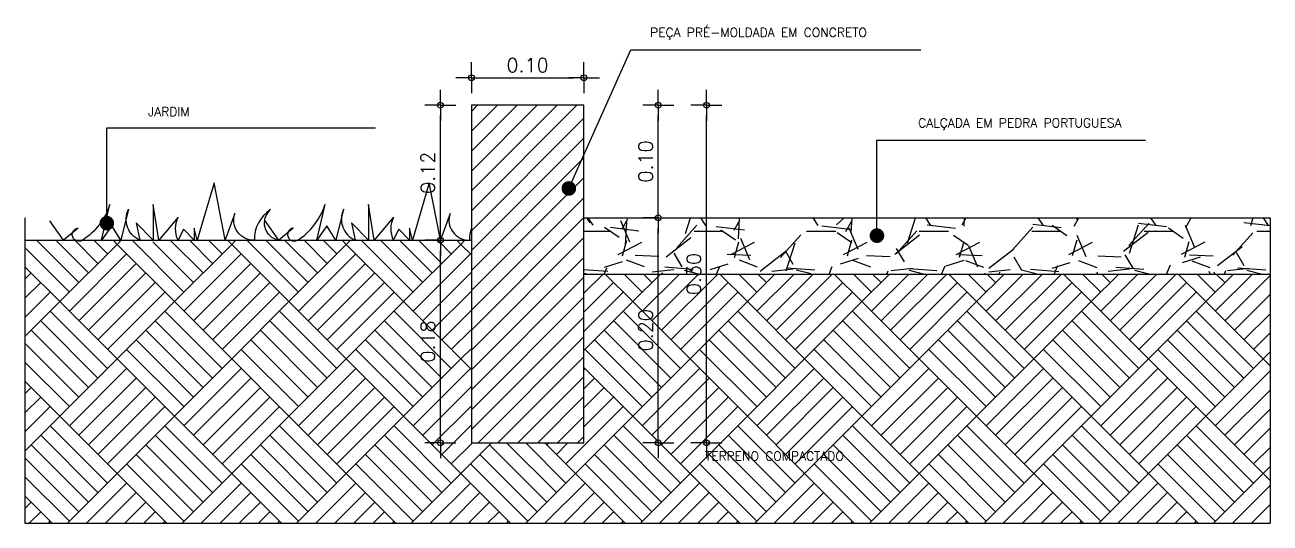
# Model space of a CAD drawing. Extents: x -599692 to 1491, y -9431878 to -451.
# Drawn here: x 1085.199 to 1086.306, y -459.831 to -459.389 of the extents above; entities that cross this region are included whole.
import ezdxf

# ---------------------------------------------------------------- set-up
doc = ezdxf.new("R2010")
doc.units = 0
doc.header["$LTSCALE"] = 0.5
doc.header["$MEASUREMENT"] = 0
doc.header["$PDMODE"] = 34
doc.layers.get('0').update_dxf_attribs({"linetype": 'CONTINUOUS'})
doc.layers.get('DEFPOINTS').update_dxf_attribs({"linetype": 'CONTINUOUS'})
for name, color, linetype in [('COTAS', 2, 'CONTINUOUS'), ('HACH', 8, 'CONTINUOUS'), ('HACHURA', 253, 'CONTINUOUS'), ('P1', 1, 'CONTINUOUS'), ('P2', 2, 'CONTINUOUS'), ('P3', 3, 'CONTINUOUS'), ('P4', 6, 'CONTINUOUS'), ('TEXTO', 3, 'CONTINUOUS')]:
    doc.layers.add(name, color=color, linetype=linetype)
doc.styles.add('ROMANS', font='romans')
doc.dimstyles.new('BOLA50$0', dxfattribs={"dimscale": 0.5, "dimtxt": 0.25, "dimasz": 0.18, "dimexe": 0.18, "dimexo": 0.0625, "dimgap": 0.1, "dimtad": 1, "dimzin": 0, "dimdsep": 46, "dimtxsty": 'ROMANS', "dimblk1": 'BOLA', "dimblk2": 'BOLA', "dimsah": 1, "dimcen": 0.09, "dimse1": 1, "dimse2": 1, "dimclrt": 256, "dimadec": 0, "dimazin": 0, "dimtfac": 1, "dimtofl": 0, "dimtmove": 2, "dimatfit": 3, "dimldrblk": 'BOLA', "dimfxl": 1, "dimtolj": 1, "dimtzin": 0, "dimarcsym": 0})

# ---------------------------------------------------------------- blocks, each defined once
blk = doc.blocks.new('BOLA')
for q in [(0, 1.53), (-1.53, 0), (0, -1.53), (1.53, 0)]:
    blk.add_line((0, 0), q)
blk.add_circle((0, 0), 0.284)
blk = doc.blocks.new('*D208')
at = {"layer": 'COTAS', "color": 0, "linetype": 'Continuous', "lineweight": -2}
blk.add_line((1085.6048, -459.4355), (1085.6868, -459.4355), dxfattribs=at)
at = {"layer": 'DEFPOINTS', "color": 0, "linetype": 'Continuous'}
for p in [(1085.6958, -459.4355), (1085.5958, -459.46), (1085.6958, -459.46)]:
    blk.add_point(p, dxfattribs=at)
at = {"layer": 'COTAS', "color": 0, "linetype": 'Continuous', "lineweight": -2, "xscale": 0.009, "yscale": 0.009, "zscale": 0.009, "rotation": 180}
blk.add_blockref('BOLA', (1085.5958, -459.4355), dxfattribs=at)
at = {"layer": 'COTAS', "color": 0, "linetype": 'Continuous', "lineweight": -2, "xscale": 0.009, "yscale": 0.009, "zscale": 0.009}
blk.add_blockref('BOLA', (1085.6958, -459.4355), dxfattribs=at)
at = {"layer": 'COTAS', "linetype": 'Continuous', "insert": (1085.6458, -459.4243), "char_height": 0.0125, "attachment_point": 5, "style": 'ROMANS'}
blk.add_mtext('\\A1;0.10', dxfattribs=at)
blk = doc.blocks.new('*D209')
at = {"layer": 'COTAS', "color": 0, "linetype": 'Continuous', "lineweight": -2}
blk.add_line((1085.5683, -459.751), (1085.5683, -459.589), dxfattribs=at)
at = {"layer": 'DEFPOINTS', "color": 0, "linetype": 'Continuous'}
for p in [(1085.5683, -459.58), (1085.5958, -459.58), (1085.5958, -459.76)]:
    blk.add_point(p, dxfattribs=at)
at = {"layer": 'COTAS', "color": 0, "linetype": 'Continuous', "lineweight": -2, "xscale": 0.009, "yscale": 0.009, "zscale": 0.009}
for p, rotation in [((1085.5683, -459.58), 90), ((1085.5683, -459.76), 270)]:
    blk.add_blockref('BOLA', p, dxfattribs=dict(at, rotation=rotation))
at = {"layer": 'COTAS', "linetype": 'Continuous', "insert": (1085.5571, -459.67), "char_height": 0.0125, "attachment_point": 5, "rotation": 90, "style": 'ROMANS'}
blk.add_mtext('\\A1;0.18', dxfattribs=at)
blk = doc.blocks.new('*D210')
at = {"layer": 'COTAS', "color": 0, "linetype": 'Continuous', "lineweight": -2}
blk.add_line((1085.5683, -459.571), (1085.5683, -459.469), dxfattribs=at)
at = {"layer": 'DEFPOINTS', "color": 0, "linetype": 'Continuous'}
for p in [(1085.5683, -459.46), (1085.6158, -459.46), (1085.5958, -459.58)]:
    blk.add_point(p, dxfattribs=at)
at = {"layer": 'COTAS', "color": 0, "linetype": 'Continuous', "lineweight": -2, "xscale": 0.009, "yscale": 0.009, "zscale": 0.009}
for p, rotation in [((1085.5683, -459.46), 90), ((1085.5683, -459.58), 270)]:
    blk.add_blockref('BOLA', p, dxfattribs=dict(at, rotation=rotation))
at = {"layer": 'COTAS', "linetype": 'Continuous', "insert": (1085.5571, -459.52), "char_height": 0.0125, "attachment_point": 5, "rotation": 90, "style": 'ROMANS'}
blk.add_mtext('\\A1;0.12', dxfattribs=at)
blk = doc.blocks.new('*D211')
at = {"layer": 'COTAS', "color": 0, "linetype": 'Continuous', "lineweight": -2}
blk.add_line((1085.7619, -459.751), (1085.7619, -459.569), dxfattribs=at)
at = {"layer": 'DEFPOINTS', "color": 0, "linetype": 'Continuous'}
for p in [(1085.6958, -459.56), (1085.7619, -459.56), (1085.6958, -459.76)]:
    blk.add_point(p, dxfattribs=at)
at = {"layer": 'COTAS', "color": 0, "linetype": 'Continuous', "lineweight": -2, "xscale": 0.009, "yscale": 0.009, "zscale": 0.009}
for p, rotation in [((1085.7619, -459.56), 90), ((1085.7619, -459.76), 270)]:
    blk.add_blockref('BOLA', p, dxfattribs=dict(at, rotation=rotation))
at = {"layer": 'COTAS', "linetype": 'Continuous', "insert": (1085.7507, -459.66), "char_height": 0.0125, "attachment_point": 5, "rotation": 90, "style": 'ROMANS'}
blk.add_mtext('\\A1;0.20', dxfattribs=at)
blk = doc.blocks.new('*D212')
at = {"layer": 'COTAS', "color": 0, "linetype": 'Continuous', "lineweight": -2}
blk.add_line((1085.7619, -459.551), (1085.7619, -459.469), dxfattribs=at)
at = {"layer": 'DEFPOINTS', "color": 0, "linetype": 'Continuous'}
for p in [(1085.6958, -459.46), (1085.7619, -459.46), (1085.6958, -459.56)]:
    blk.add_point(p, dxfattribs=at)
at = {"layer": 'COTAS', "color": 0, "linetype": 'Continuous', "lineweight": -2, "xscale": 0.009, "yscale": 0.009, "zscale": 0.009}
for p, rotation in [((1085.7619, -459.46), 90), ((1085.7619, -459.56), 270)]:
    blk.add_blockref('BOLA', p, dxfattribs=dict(at, rotation=rotation))
at = {"layer": 'COTAS', "linetype": 'Continuous', "insert": (1085.7507, -459.51), "char_height": 0.0125, "attachment_point": 5, "rotation": 90, "style": 'ROMANS'}
blk.add_mtext('\\A1;0.10', dxfattribs=at)
blk = doc.blocks.new('*D213')
at = {"layer": 'COTAS', "color": 0, "linetype": 'Continuous', "lineweight": -2}
blk.add_line((1085.8047, -459.751), (1085.8047, -459.469), dxfattribs=at)
at = {"layer": 'DEFPOINTS', "color": 0, "linetype": 'Continuous'}
for p in [(1085.7757, -459.46), (1085.8047, -459.46), (1085.7757, -459.76)]:
    blk.add_point(p, dxfattribs=at)
at = {"layer": 'COTAS', "color": 0, "linetype": 'Continuous', "lineweight": -2, "xscale": 0.009, "yscale": 0.009, "zscale": 0.009}
for p, rotation in [((1085.8047, -459.46), 90), ((1085.8047, -459.76), 270)]:
    blk.add_blockref('BOLA', p, dxfattribs=dict(at, rotation=rotation))
at = {"layer": 'COTAS', "linetype": 'Continuous', "insert": (1085.7935, -459.61), "char_height": 0.0125, "attachment_point": 5, "rotation": 90, "style": 'ROMANS'}
blk.add_mtext('\\A1;0.30', dxfattribs=at)
blk = doc.blocks.new('_Dot')
at = {"color": 0, "linetype": 'ByBlock', "lineweight": -2}
blk.add_line((-0.5, 0), (-1, 0), dxfattribs=at)
at = {"color": 0, "linetype": 'ByBlock', "const_width": 0.5}
blk.add_lwpolyline([(-0.25, 0, 1), (0.25, 0, 1)], format="xyb", close=True, dxfattribs=at)

msp = doc.modelspace()

# ---------------------------------------------------------------- hatches: boundary and pattern name
at = {"layer": 'HACH'}
h = msp.add_hatch(dxfattribs=at)
h.set_pattern_fill('ANSI31', color=256, scale=0.1, style=0)
h.set_pattern_definition([(45, (735.161273, -65.069025), (-0.00883883476, 0.00883883476), [])])
h.paths.add_polyline_path([(1085.5958, -459.76), (1085.6958, -459.76), (1085.6958, -459.4884), (1085.6833, -459.5309, -0.865927), (1085.6824, -459.5372, -1.154832), (1085.6833, -459.5309), (1085.6958, -459.4884), (1085.6958, -459.46), (1085.5958, -459.46)])
h = msp.add_hatch(dxfattribs=at)
h.set_pattern_fill('AR-PARQ1', color=256, scale=0.006, angle=45, style=0)
h.set_pattern_definition([(135, (735.16127, -65.069025), (-0.1018233765, 7e-18), [0.072, -0.072]), (135, (735.16976, -65.06054), (-0.1018233765, 7e-18), [0.072, -0.072]), (135, (735.17824, -65.052054), (-0.1018233765, 7e-18), [0.072, -0.072]), (135, (735.18673, -65.04357), (-0.1018233765, 7e-18), [0.072, -0.072]), (135, (735.195214, -65.03508), (-0.1018233765, 7e-18), [0.072, -0.072]), (135, (735.2037, -65.0266), (-0.1018233765, 7e-18), [0.072, -0.072]), (135, (735.212185, -65.01811), (-0.1018233765, 7e-18), [0.072, -0.072]), (45, (735.11036, -65.01811), (0.1018233765, -7e-18), [0.072, -0.072]), (45, (735.101876, -65.00963), (0.1018233765, -7e-18), [0.072, -0.072]), (45, (735.09339, -65.00114), (0.1018233765, -7e-18), [0.072, -0.072]), (45, (735.084905, -64.99266), (0.1018233765, -7e-18), [0.072, -0.072]), (45, (735.07642, -64.98417), (0.1018233765, -7e-18), [0.072, -0.072]), (45, (735.067935, -64.97569), (0.1018233765, -7e-18), [0.072, -0.072]), (45, (735.05945, -64.9672), (0.1018233765, -7e-18), [0.072, -0.072])])
h.paths.add_polyline_path([(1085.4246, -459.58), (1085.403, -459.58, -0.013191), (1085.4021, -459.58), (1085.3174, -459.58, -0.208067), (1085.3012, -459.58), (1085.2503, -459.58, -0.296739), (1085.2439, -459.58), (1085.1991, -459.58), (1085.1991, -459.8314), (1086.3055, -459.8314), (1086.3055, -459.61), (1085.6958, -459.61), (1085.6958, -459.76), (1085.5958, -459.76), (1085.5958, -459.58), (1085.5943, -459.58, -0.013191), (1085.5933, -459.58), (1085.4415, -459.58, -0.296739), (1085.4352, -459.58), (1085.4307, -459.58, -0.099414)])
h.paths.add_polyline_path([(1085.5508, -459.6877), (1085.5508, -459.6522), (1085.5658, -459.6522), (1085.5658, -459.6877)], flags=24)
h.paths.add_polyline_path([(1085.7444, -459.6777), (1085.7444, -459.6422), (1085.7594, -459.6422), (1085.7594, -459.6777)], flags=24)
h.paths.add_polyline_path([(1085.7872, -459.6277), (1085.7872, -459.5922), (1085.8022, -459.5922), (1085.8022, -459.6277)], flags=24)
h.paths.add_polyline_path([(1085.8014, -459.7658), (1085.9429, -459.7658), (1085.9429, -459.7778), (1085.8014, -459.7778)], flags=24)
at = {"layer": 'HACHURA', "linetype": 'Continuous'}
h = msp.add_hatch(dxfattribs=at)
h.set_pattern_fill('GRAVEL', color=256, scale=0.1, style=0)
h.set_pattern_definition([(228.0128, (870.705053, -291.617422), (-0.79999982322, -0.90000013416), [0.0134536, -1.3319088]), (184.9697, (870.6960527, -291.6274223), (1.20000010515, 0.0999991307), [0.0230868, -2.2855925]), (132.5104, (870.673053, -291.6294223), (0.99999907183, -1.10000086739), [0.0162788, -1.6116032]), (267.2737, (870.6340527, -291.6544223), (0.09999960177, 2.0000000295), [0.0210238, -2.0813558]), (292.8337, (870.6330527, -291.6754223), (-0.50000099054, 1.19999964118), [0.0206155, -2.0409373]), (357.2737, (870.6410527, -291.6944223), (-2.0000000295, 0.09999960177), [0.0210238, -2.0813558]), (37.6942, (870.6620527, -291.6954223), (-1.30000073456, -0.999999040516), [0.0278029, -2.7524849]), (72.2553, (870.6840527, -291.6784223), (0.70000107627, 2.199999623124), [0.0262488, -2.5986321]), (121.4296, (870.6920527, -291.6534223), (-0.80000082342, 1.29999950365), [0.021095, -2.0884073]), (175.2364, (870.681053, -291.635422), (1.10000009463, -0.09999915327), [0.0240832, -1.1800763]), (222.3974, (870.6570527, -291.6334223), (-1.200000735107, -1.0999992082), [0.0311448, -3.0833375]), (138.8141, (870.733053, -291.655422), (-0.70000029468, 0.59999973133), [0.0106301, -1.0523844]), (171.4692, (870.7250527, -291.6484223), (1.29999982848, -0.200000791), [0.0202237, -2.0021511]), (225, (870.70505, -291.64542), (-1e-17, -0.100000031), [0.0141421, -0.1272792]), (203.1986, (870.698053, -291.633422), (0.49999997307, 0.2000001325), [0.0076158, -0.7539615]), (291.8014, (870.691053, -291.636422), (-0.099999991, 0.3000000273), [0.0107703, -0.5277462]), (30.9638, (870.695053, -291.646422), (0.2999998022, 0.2000002484), [0.0174929, -0.5656023]), (161.5651, (870.710053, -291.637422), (0.2000000435, -0.0999998403), [0.0126491, -0.3035787]), (16.3895, (870.633053, -291.6364223), (1.00000021984, 0.29999927098), [0.01772, -1.7542845]), (70.3462, (870.650053, -291.631422), (-0.39999952474, -1.10000021356), [0.0148661, -1.4717408]), (293.1986, (870.710053, -291.617422), (-0.2000001325, 0.49999997307), [0.0152315, -0.7463458]), (343.6105, (870.716053, -291.6314223), (-1.00000021984, 0.29999927098), [0.01772, -1.7542845]), (339.444, (870.633053, -291.698422), (-0.50000018445, 0.19999959964), [0.017088, -0.8373124]), (294.7751, (870.649053, -291.704422), (-0.49999921892, 1.10000034218), [0.0143178, -1.4174643]), (66.8014, (870.711053, -291.717422), (0.2000001325, 0.49999997307), [0.0152315, -0.7463458]), (17.354, (870.717053, -291.7034223), (-1.30000020191, -0.39999945023), [0.0167631, -1.6595424]), (69.444, (870.662053, -291.717422), (-0.19999959964, -0.50000018445), [0.008544, -0.8458564]), (101.3099, (870.705053, -291.717422), (-0.0999997632, 0.4000000752), [0.005099, -0.5048029]), (165.9638, (870.704053, -291.712422), (0.3000000546, -0.0999998057), [0.0206155, -0.391695]), (186.009, (870.684053, -291.7074223), (0.99999997509, 0.09999993175), [0.019105, -1.8913923]), (303.6901, (870.695053, -291.655422), (-0.1000001335, 0.1999999558), [0.0144222, -0.3461329]), (353.1572, (870.7030527, -291.6674223), (1.69999993655, -0.20000079979), [0.0251794, -2.4927563]), (60.9454, (870.728053, -291.670422), (-0.40000000272, -0.70000003846), [0.0102956, -1.0192674]), (90, (870.73305, -291.66142), (-0.1, 0.1), [0.006, -0.094]), (120.2564, (870.682053, -291.704422), (0.39999948868, -0.70000024559), [0.0138924, -1.375352]), (48.0128, (870.675053, -291.692422), (0.79999982322, 0.90000013416), [0.0269072, -1.3184552]), (0, (870.69305, -291.67242), (0.1, 0.1), [0.026, -0.074]), (325.3048, (870.719053, -291.6724223), (-0.9999994259, 0.70000086096), [0.0158114, -1.5653274]), (254.0546, (870.732053, -291.681422), (-0.0999999889, -0.40000001267), [0.0145602, -0.7134508]), (207.646, (870.7280527, -291.6954223), (-1.89999958072, -1.00000077132), [0.0237065, -2.3469474]), (175.4261, (870.7070527, -291.7064223), (-1.30000005583, 0.099999480116), [0.0250799, -2.4829074])])
h.paths.add_polyline_path([(1086.3055, -459.61), (1086.3055, -459.5844), (1086.3055, -459.56), (1085.6958, -459.56), (1085.6958, -459.61)])

# ---------------------------------------------------------------- linework, layer by layer
at = {"layer": 'HACH'}
for p, q in [((1085.1991, -459.56), (1085.1991, -459.8314)), ((1086.3055, -459.56), (1086.3055, -459.8314)), ((1085.1991, -459.8314), (1086.3055, -459.8314))]:
    msp.add_line(p, q, dxfattribs=at)
at = {"layer": 'P1'}
for p, q in [((1085.6824, -459.534), (1085.7374, -459.4106)), ((1085.7374, -459.4106), (1085.9951, -459.4106)), ((1085.2719, -459.48), (1085.5107, -459.48)), ((1085.2719, -459.5518), (1085.2719, -459.48)), ((1085.9562, -459.491), (1086.1949, -459.491)), ((1085.9562, -459.5629), (1085.9562, -459.491))]:
    msp.add_line(p, q, dxfattribs=at)
at = {"layer": 'P1', "const_width": 0.0065}
msp.add_lwpolyline([(1085.6824, -459.5307, 1), (1085.6824, -459.5372, 1)], format="xyb", close=True, dxfattribs=at)
at = {"layer": 'P2', "linetype": 'Continuous'}
for p, q in [((1085.6958, -459.56), (1086.3055, -459.56)), ((1085.6958, -459.61), (1086.3055, -459.61))]:
    msp.add_line(p, q, dxfattribs=at)
at = {"layer": 'P2', "color": 2}
msp.add_line((1085.1991, -459.58), (1085.5958, -459.58), dxfattribs=at)
at = {"layer": 'P3'}
for p, q in [((1085.5584, -459.5289), (1085.5434, -459.58)), ((1085.5683, -459.5796), (1085.5584, -459.5289)), ((1085.4585, -459.58), (1085.4659, -459.5481)), ((1085.4823, -459.5524), (1085.4755, -459.58)), ((1085.5094, -459.58), (1085.5043, -459.5481)), ((1085.5043, -459.5481), (1085.5043, -459.58)), ((1085.4246, -459.58), (1085.4125, -459.5626)), ((1085.5043, -459.58), (1085.4894, -459.5645)), ((1085.4894, -459.5645), (1085.4925, -459.58)), ((1085.5266, -459.5594), (1085.5094, -459.58)), ((1085.577, -459.5561), (1085.5683, -459.5796)), ((1085.4376, -459.5692), (1085.4246, -459.58)), ((1085.4674, -459.5673), (1085.4585, -459.58)), ((1085.4755, -459.58), (1085.4674, -459.5673)), ((1085.5313, -459.57), (1085.5264, -459.58)), ((1085.5408, -459.58), (1085.5313, -459.57)), ((1085.5434, -459.58), (1085.5408, -459.5692)), ((1085.5408, -459.5692), (1085.5408, -459.58))]:
    msp.add_line(p, q, dxfattribs=at)
msp.add_lwpolyline([(1085.4246, -459.58, -0.623303), (1085.4174, -459.5528, 0.264291), (1085.403, -459.58, -0.526324), (1085.3857, -459.5561), (1085.3771, -459.5796), (1085.3672, -459.5289), (1085.3521, -459.58), (1085.3495, -459.5692), (1085.3495, -459.58), (1085.3401, -459.57), (1085.3352, -459.58, -0.224991), (1085.3354, -459.5594), (1085.3182, -459.58), (1085.313, -459.5481), (1085.313, -459.58), (1085.2981, -459.5645), (1085.3012, -459.58, -0.427629), (1085.2911, -459.5524), (1085.2843, -459.58), (1085.2762, -459.5673), (1085.2673, -459.58), (1085.2746, -459.5481, -0.17291), (1085.2503, -459.58, -1.255528), (1085.2464, -459.5692), (1085.2333, -459.58), (1085.2213, -459.5626)], format="xyb", dxfattribs=at)
for centre, radius, start, end in [((1085.409, -459.5299), 0.0597, 303.0554, 342.2956), ((1085.5006, -459.5613), 0.0203, 153.8808, 246.4927), ((1085.5482, -459.5699), 0.024, 153.9819, 204.7015), ((1085.5938, -459.5621), 0.0179, 160.4759, 271.5115), ((1085.4384, -459.575), 0.00586, 97.2016, 303.0554), ((1085.6253, -459.5791), 0.0311, 161.8509, 181.658)]:
    msp.add_arc(centre, radius, start, end, dxfattribs=at)
at = {"layer": 'P4'}
msp.add_lwpolyline([(1085.5958, -459.76), (1085.6958, -459.76), (1085.6958, -459.46), (1085.5958, -459.46)], close=True, dxfattribs=at)

# ---------------------------------------------------------------- block references
at = {"layer": 'P1', "xscale": 0.01300000000003365, "yscale": 0.01300000000003365, "zscale": 0.013, "rotation": 270}
for p in [(1085.2719, -459.5648), (1085.9562, -459.5759)]:
    msp.add_blockref('_Dot', p, dxfattribs=at)

# ---------------------------------------------------------------- texts
at = {"layer": 'TEXTO', "char_height": 0.008, "attachment_point": 4, "style": 'ROMANS'}
for s, insert in [('PEÇA PRÉ-MOLDADA EM CONCRETO', (1085.7546, -459.3964)), ('JARDIM', (1085.3085, -459.4657)), ('CALÇADA EM PEDRA PORTUGUESA', (1085.9928, -459.4768)), ('TERRENO COMPACTADO', (1085.8034, -459.7718))]:
    msp.add_mtext(s, dxfattribs=dict(at, insert=insert))

# ---------------------------------------------------------------- dimensions: what is measured, and where the dimension line sits
at = {"layer": 'COTAS', "linetype": 'Continuous'}
dim = msp.add_linear_dim(base=(1085.6958, -459.4355), p1=(1085.5958, -459.46), p2=(1085.6958, -459.46), dimstyle='BOLA50$0', override={"dimscale": 0.05}, dxfattribs=at)
dim.commit()
dim.dimension.update_dxf_attribs({"geometry": '*D208', "text_midpoint": (1085.6458, -459.4243)})
for base, p1, p2, picture, middle in [((1085.5683, -459.46), (1085.5958, -459.58), (1085.6158, -459.46), '*D210', (1085.5571, -459.52)), ((1085.7619, -459.46), (1085.6958, -459.56), (1085.6958, -459.46), '*D212', (1085.7507, -459.51)), ((1085.8047, -459.46), (1085.7757, -459.76), (1085.7757, -459.46), '*D213', (1085.7935, -459.61)), ((1085.7619, -459.56), (1085.6958, -459.76), (1085.6958, -459.56), '*D211', (1085.7507, -459.66)), ((1085.5683, -459.58), (1085.5958, -459.76), (1085.5958, -459.58), '*D209', (1085.5571, -459.67))]:
    dim = msp.add_linear_dim(base=base, p1=p1, p2=p2, angle=90, dimstyle='BOLA50$0', override={"dimscale": 0.05}, dxfattribs=at)
    dim.commit()
    dim.dimension.update_dxf_attribs({"geometry": picture, "text_midpoint": middle})

doc.saveas('drawing.dxf')
